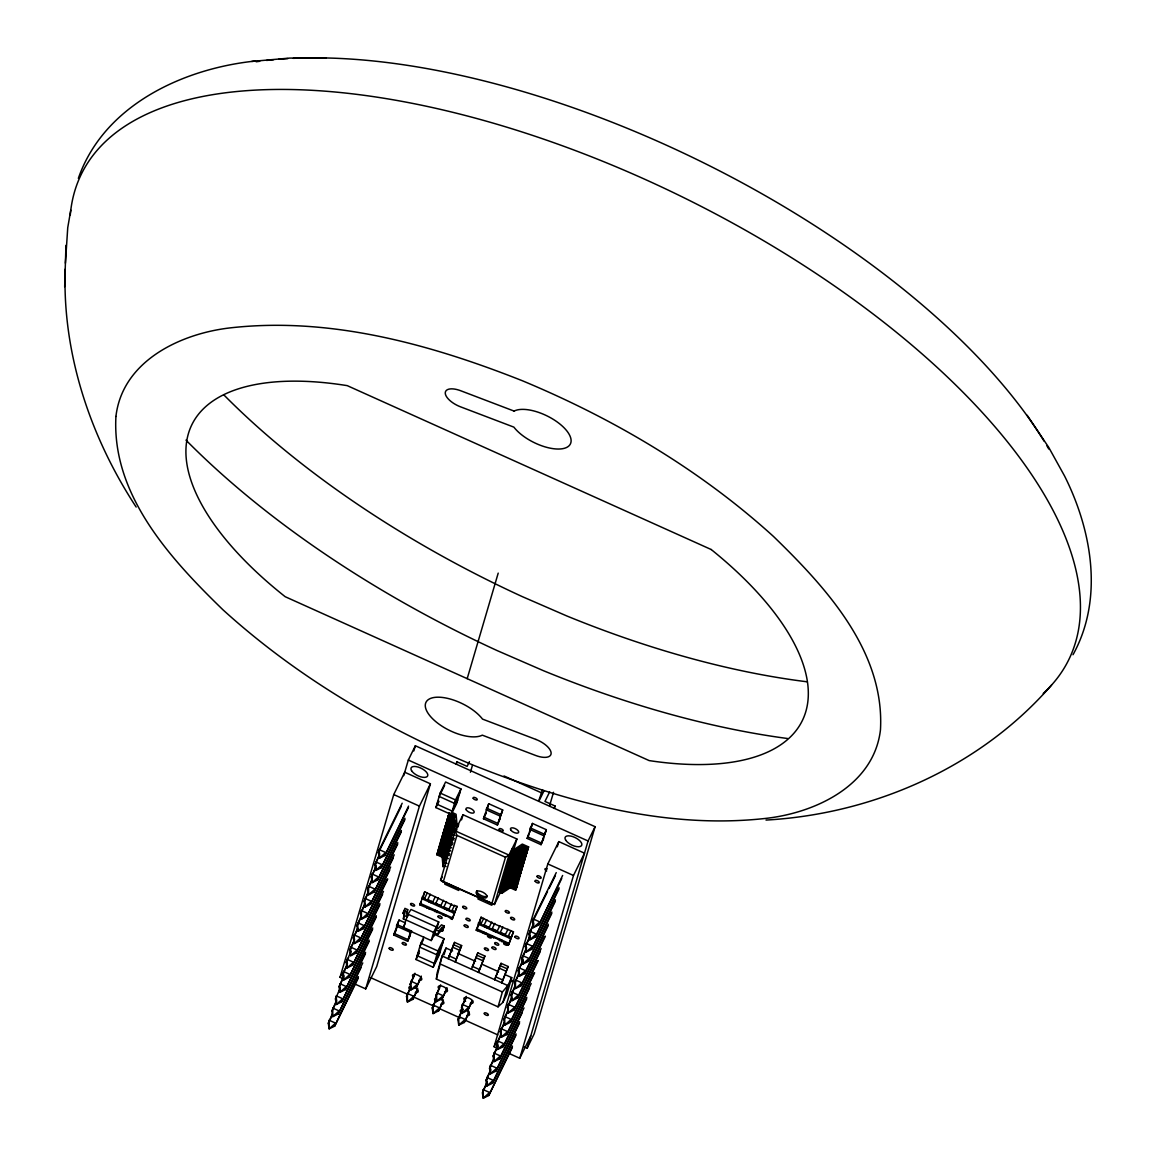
<?xml version="1.0" encoding="UTF-8"?>
<svg xmlns="http://www.w3.org/2000/svg" width="1156" height="1156" viewBox="0 0 1156 1156"><rect width="100%" height="100%" fill="white"/><g stroke="black" fill="none" stroke-linecap="round" stroke-linejoin="round"><path stroke-width="1.5" d="M136.162 507.05C90.269 437.011 62.222 353.433 65.198 269.175M65.415 263.178L67.742 227.66L70.776 210.117M64.678 286.659L65.95 245.375M505.172 974.667L511.732 977.629L506.805 994.42L502.889 1002.368L498.034 1006.847L436.361 979.074L437.185 972.788L442.112 955.998L446.028 948.05L452.603 950.998M436.361 979.074L442.112 955.998L507.831 985.577L502.889 1002.368M406.19 920.205L403.372 918.933L404.875 908.341L407.692 909.613L406.811 914.497L408.256 915.147L407.172 916.838L404.369 915.581L405.25 910.639M343.231 978.785L340.023 977.34L393.748 794.562L404.73 772.237L430.408 783.797L376.683 966.575L365.701 988.9L354.459 983.843M358.302 978.106L334.662 1026.152L329.157 1028.826L328.304 1023.277L332.336 1013.855M361.106 967.529L338.246 1013.957L332.74 1016.644L331.888 1011.095L336.714 1000.07M365.469 953.743L341.829 1001.775L336.324 1004.463L335.457 998.914L340.298 987.874M369.053 941.548L345.413 989.594L339.907 992.267L339.04 986.718L343.881 975.693M372.637 929.366L348.996 977.412L343.491 980.086L342.624 974.537L347.45 963.512M376.22 917.185L352.58 965.217L347.075 967.904L346.208 962.356L351.034 951.33M379.804 905.003L356.164 953.035L350.658 955.723L349.791 950.174L354.617 939.149M382.593 894.412L359.747 940.854L354.227 943.542L353.375 937.993L357.421 928.557M387.751 879.022L363.331 928.673L357.811 931.346L356.958 925.797L360.99 916.376M389.76 870.049L366.9 916.491L361.394 919.165L360.542 913.616L364.574 904.194M393.343 857.868L370.484 904.295L364.978 906.983L364.126 901.434L368.157 891.998M397.707 844.082L374.067 892.114L368.562 894.802L367.695 889.253L371.741 879.817M401.291 831.887L377.651 879.933L372.145 882.62L371.278 877.057L376.105 866.032M404.875 819.705L381.234 867.751L375.729 870.425L374.862 864.876L379.688 853.851M408.458 807.524L384.818 855.556L379.312 858.243L378.445 852.695L379.341 849.674L402.187 803.232M403.719 775.69L408.314 760.056L415.351 745.765L595.094 826.699L534.202 1033.84L527.179 1048.131L523.899 1046.657M413.834 750.938L415.351 745.765M334.662 1026.152L358.403 976.69M338.246 1013.957L362.782 962.905M341.829 1001.775L365.571 952.313M345.413 989.594L369.154 940.131M348.996 977.412L372.738 927.95M352.58 965.217L376.321 915.769M356.164 953.035L379.905 903.573M359.747 940.854L383.489 891.392M363.331 928.673L387.058 879.21M366.9 916.491L390.641 867.029M370.484 904.295L394.225 854.833M374.067 892.114L397.809 842.652M377.651 879.933L401.392 830.47M381.234 867.751L404.976 818.289M384.818 855.556L408.559 806.108M365.701 988.9L419.426 806.137L430.408 783.797M467.183 678.659L498.207 573.116M411.637 930.855L407.692 941.287L393.791 935.031L399.066 920.06L405.236 922.835M396.421 929.034L398.17 923.124M399.066 920.06L396.421 926.057L410.322 932.328M404.268 913.991L403.025 913.442L404.022 910.09M435.884 807.596L440.176 793.03L445.595 782.005L460.955 788.927L456.663 803.492L451.245 814.518L435.884 807.596L438.991 801.31M403.372 918.933L404.369 915.581M406.695 912.965L407.692 909.613M435.277 932.964L431.217 940.565L403.271 927.965L407.952 914.208L411.016 909.483L438.731 921.968L436.824 928.485M407.172 916.838L407.952 914.208L436.766 927.184L434.223 935.811M456.302 764.246L457.01 761.847L467.111 766.399L469.466 761.631M407.692 941.287L410.785 930.739L396.884 924.482M419.801 904.83L424.7 891.796L452.863 905.293L457.054 906.362L452.155 919.396L448.384 916.881L419.801 904.83L421.116 902.157M423.342 896.406L424.7 891.796M420.885 905.321L421.304 903.876M422.72 899.079L423.139 897.634M437.185 853.287L442.604 855.729L443.051 866.841L442.17 857.174L436.766 854.732L437.849 851.958L442.589 854.082M438.11 850.18L443.514 852.608L443.962 863.72L443.095 854.053L437.676 851.611L438.76 848.836L445.089 851.683M439.02 847.059L444.439 849.487L444.887 860.599L444.005 850.932L438.601 848.49L439.685 845.715L445.999 848.562M448.412 858.662L445.797 857.477L444.93 847.81L439.511 845.383L440.595 842.594L446.91 845.441M449.337 855.541L446.722 854.356L445.84 844.689L440.436 842.262L441.52 839.473L447.834 842.319M441.765 837.695L447.184 840.137L447.632 851.25L446.765 841.582L441.346 839.14L442.43 836.366L447.17 838.49M442.69 834.589L448.095 837.016L448.557 848.128L447.675 838.461L442.271 836.019L443.355 833.245L449.67 836.091M443.601 831.467L449.019 833.895L449.467 845.007L448.6 835.34L443.182 832.898L444.265 830.124L450.58 832.97M450.537 845.759L449.511 832.219L444.106 829.791L445.176 827.002L451.505 829.849M453.918 839.95L451.302 838.765L450.421 829.098L445.017 826.67L446.1 823.896L452.415 826.728M446.361 822.104L451.765 824.546L452.213 835.658L451.346 825.991L445.927 823.549L447.011 820.774L453.34 823.621M447.271 818.997L452.69 821.425L453.138 832.537L452.256 822.87L446.852 820.428L447.936 817.653L454.25 820.5M456.663 830.6L454.048 829.416L453.181 819.748L447.762 817.306L448.846 814.532L455.161 817.379M451.346 812.133L456.085 814.258L456.952 823.925L458.672 824.705L457.588 827.479L454.973 826.294L454.091 816.627L448.687 814.2L449.106 812.755M437.849 851.958L436.766 854.732M438.76 848.836L437.676 851.611M439.685 845.715L438.601 848.49M440.595 842.594L439.511 845.383M441.52 839.473L440.436 842.262M442.43 836.366L441.346 839.14M443.355 833.245L442.271 836.019M444.265 830.124L443.182 832.898M445.176 827.002L444.106 829.791M446.1 823.896L445.017 826.67M447.936 817.653L446.852 820.428M448.846 814.532L447.762 817.306M451.245 814.518L455.522 799.952L460.955 788.927M426.94 908.052L427.373 906.607M428.775 901.81L429.208 900.365M442.17 857.174L442.604 855.729M443.095 854.053L443.514 852.608M444.005 850.932L444.439 849.487M444.93 847.81L445.349 846.38L439.945 843.938M445.84 844.689L446.274 843.259L440.855 840.817M446.765 841.582L447.184 840.137M447.675 838.461L448.095 837.016M448.6 835.34L449.019 833.895M449.511 832.219L449.93 830.788L444.525 828.346M450.421 829.098L450.854 827.667L445.436 825.225M451.346 825.991L451.765 824.546M452.256 822.87L452.69 821.425M453.181 819.748L453.6 818.318L448.196 815.876M454.091 816.627L454.51 815.197L450.464 813.362M428.963 908.963L429.396 907.518M430.798 902.72L431.231 901.275M470.42 772.251L472.385 765.532M445.797 857.477L445.349 846.38M446.722 854.356L446.274 843.259M451.302 838.765L450.854 827.667M454.048 829.416L453.6 818.318M454.973 826.294L454.51 815.197M434.67 934.467L444.02 938.672L439.237 954.943L433.182 967.254L416.03 959.538L420.813 943.267L423.847 937.111M456.952 823.925L456.533 825.37L456.1 820.529M417.634 989.724L412.909 999.333L407.403 1002.021L406.536 996.472L410.582 987.036M421.218 977.543L416.492 987.152L410.987 989.839L410.12 984.291L414.946 973.251M502.354 888.4L494.436 904.483L443.21 882.057L456.938 835.383L455.117 830.832L463.036 814.749L516.876 838.996L512.368 854.327M461.533 819.864L463.036 814.749M435.032 911.694L435.451 910.249M436.867 905.451L437.286 904.006M437.055 912.604L437.474 911.159M438.89 906.362L439.309 904.917M412.909 999.333L417.735 988.308M416.492 987.152L421.319 976.126M431.217 940.565L433.616 932.401L438.731 921.968M443.124 915.335L443.543 913.89M444.959 909.093L445.378 907.648M437.821 934.438L438.803 931.086L442.213 927.285L443.442 927.835L442.459 931.201L441.231 930.638L437.821 934.438L435.003 933.181M445.147 916.246L445.566 914.801M446.982 910.003L447.401 908.558M441.231 930.638L442.213 927.285M438.803 931.086L435.985 929.814L436.693 927.95L438.11 928.586L441.491 924.829L444.309 926.101L442.459 931.201M433.182 967.254L437.965 950.983L444.02 938.672M451.216 918.977L451.635 917.532M453.036 912.734L453.47 911.289M452.155 919.396L457.054 906.362M483.454 818.751L488.742 803.723L502.687 810.009L497.398 825.023L483.454 818.751L484.913 815.789M444.049 954.755L446.028 948.05M485.636 814.315L486.098 812.726L483.916 817.162L497.86 823.433L500.042 819.012M486.979 809.764L488.742 803.723M443.312 1001.284L438.586 1010.893L433.081 1013.581L432.228 1008.032L436.26 998.611M446.895 989.103L442.17 998.712L436.665 1001.399L435.798 995.851L440.638 984.811M461.634 945.565L455.262 961.908L461.634 945.565L454.554 942.386L448.181 958.729L450.016 953.989M454.554 942.386L450.623 952.573M438.586 1010.893L443.413 999.868M442.17 998.712L446.996 987.686M497.398 825.023L502.687 810.009M478.396 897.388L477.934 898.978L491.835 905.235L492.297 903.645M476.214 930.233L481.113 917.199L493.092 923.413L513.466 931.765L508.568 944.799L496.704 938.643L476.214 930.233L478.194 926.216M478.859 924.872L481.113 917.199M477.298 930.71L477.717 929.28M479.119 924.482L479.552 923.037M471.431 969.19L477.818 952.847L484.884 956.041L478.512 972.384L484.884 956.041M472.529 966.965L477.818 952.847M491.791 903.92L505.504 857.261L508.958 855.079L516.876 838.996M468.989 1012.858L464.264 1022.468L458.759 1025.141L457.906 1019.592L462.732 1008.567M483.353 933.441L483.786 932.011M485.188 927.213L485.607 925.768M485.375 934.351L485.809 932.921M487.211 928.123L487.63 926.678M510.215 887.794L515.619 890.236L516.038 888.791L510.634 886.363L510.215 887.794L501.863 893.313L499.248 892.143L501.993 882.779L504.608 883.964L512.961 878.444L518.365 880.886L518.798 879.441L513.38 876.999L505.042 882.519L502.427 881.349L504.247 875.106L506.863 876.291L515.215 870.771L520.634 873.213L520.2 874.644L514.796 872.216L506.444 877.722L503.828 876.551M515.706 869.095L521.125 871.523L521.544 870.092L516.125 867.65L515.706 869.095L507.368 874.601L504.753 873.43L506.574 867.188L509.204 868.373L517.541 862.853L522.96 865.295L523.379 863.85L517.96 861.422L509.623 866.928L507.007 865.757L512.253 848.822L513.958 849.588L522.295 844.082L528.624 846.929L527.541 849.703L522.122 847.261L513.784 852.781L511.169 851.596M502.427 881.349L503.568 878.329M507.108 872.852L507.542 871.422L515.879 865.902L522.209 868.748L521.125 871.523M512.614 854.154L513.033 852.709L519.998 848.114M501.863 893.313L502.282 891.883L510.634 886.363M502.773 890.192L503.207 888.762L511.544 883.242L516.963 885.684L516.544 887.114L511.125 884.687L502.773 890.192L500.158 889.022M503.698 887.086L504.117 885.64L512.469 880.121L517.874 882.563L517.455 883.993L512.036 881.566L503.698 887.086L501.083 885.901M504.608 883.964L505.042 882.519M505.533 880.843L505.952 879.398L514.304 873.893L519.709 876.32L519.29 877.765L513.871 875.323L505.533 880.843L502.918 879.673M506.444 877.722L506.863 876.291M507.368 874.601L507.787 873.17L516.125 867.65M508.279 871.494L508.698 870.049L517.05 864.529L522.454 866.971L522.035 868.416L516.631 865.974L508.279 871.494L505.663 870.309M509.204 868.373L509.623 866.928M510.114 865.252L510.533 863.821L518.885 858.301L524.289 860.729L523.87 862.174L518.466 859.732L510.114 865.252L507.498 864.081M511.024 862.13L511.458 860.7L519.795 855.18L525.214 857.622L524.781 859.053L519.376 856.625L511.024 862.13L508.409 860.96M511.949 859.024L512.368 857.579L520.72 852.059L526.125 854.501L525.705 855.931L520.287 853.504L511.949 859.024L509.334 857.839M512.859 855.902L513.293 854.457L521.631 848.938L527.049 851.38L526.616 852.825L521.212 850.383L512.859 855.902L510.244 854.718M513.784 852.781L514.203 851.336L522.555 845.831L527.96 848.258L527.541 849.703M464.264 1022.468L469.09 1011.428M466.316 996.385L461.475 1007.411L462.342 1012.959L467.848 1010.272L471.894 1000.85M491.445 937.083L491.864 935.652M493.28 930.855L493.699 929.41M493.468 937.993L493.887 936.562M495.303 931.765L495.722 930.32M511.125 884.687L511.544 883.242M512.036 881.566L512.469 880.121M512.961 878.444L513.38 876.999M513.871 875.323L514.304 873.893M514.796 872.216L515.215 870.771M516.631 865.974L517.05 864.529M517.541 862.853L517.96 861.422M518.466 859.732L518.885 858.301M519.376 856.625L519.795 855.18M520.287 853.504L520.72 852.059M521.212 850.383L521.631 848.938M522.122 847.261L522.555 845.831M527.15 838.403L532.439 823.433L546.34 829.69L541.051 844.675L527.15 838.403L528.61 835.456M538.638 801.065L542.569 789.692M529.795 832.407L532.439 823.433M499.536 940.724L499.956 939.293M501.372 934.496L501.791 933.051M502.282 891.883L499.667 890.698L500.331 889.354L502.036 890.134L510.388 884.615L516.703 887.461L515.619 890.236M503.207 888.762L500.591 887.577L501.242 886.247L502.961 887.013L511.299 881.493L517.613 884.34L516.544 887.114M512.224 878.372L518.538 881.219L517.455 883.993M503.077 880.005L504.782 880.771L513.134 875.251L519.449 878.098L518.365 880.886M505.952 879.398L503.337 878.228L504.002 876.884L505.707 877.65L514.044 872.144L520.373 874.991L519.29 877.765M504.912 873.763L506.617 874.543L514.969 869.023L521.284 871.87L520.2 874.644M508.698 870.049L506.082 868.878L506.747 867.535L508.452 868.301L516.804 862.781L523.119 865.627L522.035 868.416M507.007 865.757L507.657 864.413L509.377 865.179L517.715 859.674L524.029 862.506L522.96 865.295M518.639 856.553L524.954 859.399L523.87 862.174M511.458 860.7L508.842 859.515L509.493 858.186L511.212 858.951L519.55 853.431L525.864 856.278L524.781 859.053M512.368 857.579L509.753 856.394L510.417 855.064L512.122 855.83L520.46 850.31L526.789 853.157L525.705 855.931M521.385 847.189L527.7 850.036L526.616 852.825M501.56 941.634L501.979 940.204M503.395 935.406L503.814 933.961M501.068 963.324L494.681 979.667L501.068 963.324L508.134 966.503L501.762 982.846L508.134 966.503M507.614 944.365L508.048 942.935M509.449 938.137L509.883 936.692M508.568 944.799L513.466 931.765M549.534 805.848L553.536 792.279M541.051 844.675L546.34 829.69M554.36 808.391L555.068 806.007L544.953 801.44L549.649 791.918M498.034 1006.847L502.398 991.978L507.831 985.577L511.732 977.629M497.297 1048.16L494.089 1046.715L547.814 863.937L558.81 841.611L584.488 853.171L573.492 875.497L519.766 1058.275L508.539 1053.217M515.952 1035.299L492.326 1083.331L486.806 1086.019L485.954 1080.47L490.78 1069.43M519.535 1023.103L495.895 1071.15L490.39 1073.837L489.537 1068.274L494.363 1057.249M522.339 1012.526L499.479 1058.968L493.973 1061.642L493.121 1056.093L497.947 1045.067M526.702 998.741L503.062 1046.787L497.557 1049.46L496.69 1043.911L500.736 1034.49M529.491 988.163L506.646 1034.591L501.14 1037.279L500.273 1031.73L504.319 1022.294M534.65 972.774L510.23 1022.41L504.724 1025.097L503.857 1019.549L507.903 1010.113M538.234 960.593L513.813 1010.228L508.308 1012.902L507.441 1007.353L511.487 997.931M540.242 951.605L517.397 998.047L511.891 1000.72L511.024 995.172L515.07 985.75M548.19 925.638L524.564 973.67L519.044 976.358L518.191 970.809L523.018 959.783M551.773 913.442L528.133 961.489L522.628 964.176L521.775 958.627L526.601 947.588M555.357 901.261L531.717 949.307L526.211 951.98L525.359 946.432L530.185 935.406M558.94 889.08L535.3 937.126L529.795 939.799L528.928 934.25L533.769 923.225M561.729 878.502L538.884 924.93L533.378 927.618L532.511 922.069L533.407 919.049L556.253 872.607M557.279 846.784L558.81 841.611M487.196 1081.626L482.37 1092.651L483.222 1098.2L488.742 1095.512L512.484 1046.064M492.326 1083.331L516.053 1033.869M495.895 1071.15L519.636 1021.687M499.479 1058.968L524.015 1007.902M503.062 1046.787L526.804 997.325M506.646 1034.591L531.168 983.539M510.23 1022.41L533.971 972.947M513.813 1010.228L537.554 960.766M517.397 998.047L541.138 948.585M519.434 971.965L514.608 982.99L515.46 988.539L520.98 985.851L544.707 936.403M524.564 973.67L548.291 924.208M528.133 961.489L551.874 912.026M531.717 949.307L555.458 899.845M535.3 937.126L559.042 887.663M538.884 924.93L562.625 875.468M527.179 1048.131L588.072 840.99L595.094 826.699M403.271 927.965L405.409 922.835M78.348 178.342C103.39 106.395 180.495 69.765 251.748 61.427L255.722 61.066M1072.999 654.73C1103.879 598.938 1091.914 530.445 1064.517 475.896L1048.767 447.444L1027.193 415.307M378.445 852.695L401.291 806.252M374.862 864.876L379.587 855.267M371.278 877.057L376.018 867.462M367.695 889.253L371.64 881.248M364.126 901.434L368.056 893.429M360.542 913.616L364.472 905.61M356.958 925.797L360.108 919.396M353.375 937.993L358.1 928.384M349.791 950.174L354.516 940.565M346.208 962.356L348.577 957.558M340.023 977.34L341.584 974.147M342.624 974.537L347.349 964.928M339.04 986.718L343.78 977.123M335.457 998.914L337.046 995.706M338.621 992.498L340.196 989.305M331.888 1011.095L336.613 1001.486M444.598 785.43L439.164 796.441L454.525 803.362L459.944 792.337M328.304 1023.277L332.234 1015.271M455.84 764.232L457.01 761.847M438.442 801.036L436.896 804.186L452.242 811.107L457.675 800.082M448.687 814.2L449.337 812.856M445.927 823.549L446.592 822.205M403.025 913.442L403.892 911.708M395.699 930.508L394.254 933.456L408.155 939.712L410.322 935.291M393.791 935.031L395.959 930.609M430.321 894.325L427.691 899.686L425.957 899.729L424.657 898.328L427.286 892.967M442.184 877.014L440.595 880.236L443.21 882.057M438.413 897.966L435.769 903.327L434.049 903.371L432.734 901.969L435.379 896.608M488.28 805.313L486.098 809.749L500.042 816.035L502.224 811.599M423.486 939.38L419.7 947.082L436.838 954.798L442.907 942.487M446.505 901.608L443.861 906.969L442.127 907.012L440.826 905.61L443.47 900.249M419.426 951.113L417.157 955.723L434.309 963.439L440.364 951.142M416.03 959.538L419.064 953.382M410.12 984.291L414.065 976.271M454.583 905.249L451.953 910.61L450.219 910.653L448.918 909.252L451.548 903.891M406.536 996.472L411.276 986.863M443.442 927.835L444.309 926.101M435.798 995.851L439.742 987.845M432.228 1008.032L436.159 1000.027M538.884 801.253L544.014 790.834M486.734 919.728L484.104 925.089L482.37 925.132L481.069 923.716L483.699 918.37M531.962 825.023L529.795 829.444L543.696 835.701L545.863 831.28M529.072 833.881L527.627 836.828L541.528 843.085L543.696 838.664M527.96 848.258L528.624 846.929M494.826 923.369L492.181 928.73L490.462 928.774L489.147 927.358L491.791 922.011M527.049 851.38L527.7 850.036M526.125 854.501L526.789 853.157M525.214 857.622L525.864 856.278M524.289 860.729L524.954 859.399M523.379 863.85L524.029 862.506M522.454 866.971L523.119 865.627M521.544 870.092L522.209 868.748M520.634 873.213L521.284 871.87M519.709 876.32L520.373 874.991M518.798 879.441L519.449 878.098M553.897 808.376L555.068 806.007M517.874 882.563L518.538 881.219M516.963 885.684L517.613 884.34M516.038 888.791L516.703 887.461M502.903 927.011L500.273 932.372L498.539 932.415L497.239 930.999L499.883 925.653M462.27 1005.807L466.215 997.801M457.906 1019.592L462.631 1009.983M467.848 1010.272L472.573 1000.663A5.072 2.254 26.2 0 0 465.362 997.455A5.072 2.254 26.2 0 0 465.622 1001.313M510.995 930.652L508.365 936.013L506.631 936.057L505.331 934.64L507.961 929.294M532.511 922.069L547.482 891.637M549.057 888.444L555.371 875.627M528.928 934.25L533.667 924.641M525.359 946.432L530.084 936.822M521.775 958.627L526.5 949.018M518.191 970.809L522.917 961.2M515.388 981.386L518.553 974.985M511.024 995.172L514.969 987.166M507.441 1007.353L511.385 999.348M503.857 1019.549L507.802 1011.543M520.98 985.851L545.401 936.216M500.273 1031.73L504.218 1023.725M494.089 1046.715L496.444 1041.917M496.69 1043.911L501.429 1034.302M493.121 1056.093L497.846 1046.483M489.537 1068.274L494.262 1058.679M485.954 1080.47L490.679 1070.861M483.15 1091.047L487.095 1083.042M488.742 1095.512L512.383 1047.481M519.766 1058.275L530.749 1035.935M1051.527 685.103C980.172 767.136 873.763 813.983 766.009 820.066M516.313 849.198L519.102 847.348M511.675 861.148L517.238 857.463M510.822 879.297L503.872 883.892L502.166 883.126L501.502 884.456L504.117 885.64M251.748 61.427L289.621 58.089L326.122 57.8M504.016 775.965L541.109 792.669M408.314 760.056L588.072 840.99M486.56 808.16L500.505 814.445M530.257 827.855L544.158 834.112M440.176 793.03L455.522 799.952M393.748 794.562L419.426 806.137M547.814 863.937L573.492 875.497M455.392 824.864L458.007 826.034M511.588 850.166L514.203 851.336M513.033 852.709L511.328 851.943L510.677 853.287L513.293 854.457M454.481 827.985L457.097 829.155M456.938 835.383L505.504 857.261M452.646 834.213L455.262 835.398M510.287 862.073L508.582 861.292L507.918 862.636L510.533 863.821M451.721 837.334L454.337 838.505M453.007 843.071L450.378 841.886L449.93 830.788M449.886 843.562L452.502 844.747M507.542 871.422L505.837 870.656L505.172 871.985L507.787 873.17M448.976 846.683L451.591 847.868M448.051 849.805L450.667 850.989M447.141 852.926L449.756 854.096M444.395 862.275L447.011 863.46M443.47 865.396L446.086 866.567M422.056 897.157L424.657 898.328M427.691 899.686L432.734 901.969M435.769 903.327L440.826 905.61M443.861 906.969L448.918 909.252M451.953 910.61L454.409 911.723M478.468 922.56L481.069 923.716M484.104 925.089L489.147 927.358M492.181 928.73L497.239 930.999M500.273 932.372L505.331 934.64M508.365 936.013L510.822 937.126M421.637 898.588L453.99 913.168M478.049 923.991L510.403 938.556M420.235 903.385L452.574 917.965M476.633 928.788L508.987 943.354M405.669 919.8L433.616 932.401M453.455 944.611L460.536 947.804M476.72 955.087L483.786 958.266M499.97 965.549L507.036 968.742M452.704 947.197L459.785 950.391M475.954 957.674L483.035 960.853M499.204 968.136L506.285 971.329M457.53 953.223L475.593 961.358M482.168 964.321L498.597 971.719M420.813 943.267L437.965 950.983M449.034 955.853L456.1 959.032M472.284 966.315L479.35 969.508M495.534 976.791L502.614 979.97M440.739 964.205L502.398 991.978M370.296 977.485L407.88 994.42M412.793 996.617L434.035 1006.182M438.933 1008.393L460.175 1017.959M465.073 1020.17L497.759 1034.88M453.484 825.225L453.773 828.447M451.172 839.415L451.461 842.637M446.577 855.007L446.881 858.229M807.018 681.78A528.22 234.856 26.2 0 1 566.671 615.902L522.136 596.554A528.22 234.856 26.2 0 1 223.7 394.745M256.184 61.774A528.22 234.856 26.2 0 1 259.739 61.282M266.588 60.444A528.22 234.856 26.2 0 1 273.553 59.722M278.871 59.245A528.22 234.856 26.2 0 1 287.873 58.624M293.349 58.335A528.22 234.856 26.2 0 1 1044.085 441.144M1046.931 445.855A528.22 234.856 26.2 0 1 1048.767 448.99M70.256 215.175A550.169 244.624 26.2 0 1 682.69 197.112A550.169 244.624 26.2 0 1 1043.232 693.484M787.568 738.511A550.169 244.624 26.2 0 1 543.436 670.697L497.037 650.539A550.169 244.624 26.2 0 1 185.986 440.133M549.707 804.07A3.107 2.774 16.4 0 1 549.765 805.168M412.808 976.618A5.072 2.254 26.2 0 1 415.38 974.392A5.072 2.254 26.2 0 1 421.463 978.034A5.072 2.254 26.2 0 1 418.891 980.274M467.775 1011.775A5.072 2.254 26.2 0 1 466.663 1015.575M462.039 1013.494A5.072 2.254 26.2 0 1 463.166 1009.694M439.872 998.885A5.072 2.254 26.2 0 1 443.861 1002.512A5.072 2.254 26.2 0 1 440.985 1004.015M436.361 1001.934A5.072 2.254 26.2 0 1 435.552 998.177M414.195 987.325A5.072 2.254 26.2 0 1 418.183 990.952A5.072 2.254 26.2 0 1 415.307 992.455M409.238 988.813A5.072 2.254 26.2 0 1 409.874 986.617M546.701 870.93A2.254 0.997 26.2 0 1 544.924 869.037A2.254 0.997 26.2 0 1 547.265 868.98M510.504 979.219A2.254 0.997 26.2 0 1 512.267 981.112A2.254 0.997 26.2 0 1 509.926 981.169M417.822 954.321A2.254 0.997 26.2 0 1 418.963 953.324M472.443 1000.634A5.072 2.254 26.2 0 1 470.246 1003.394M438.5 988.192A5.072 2.254 26.2 0 1 441.057 985.952A5.072 2.254 26.2 0 1 447.141 989.594A5.072 2.254 26.2 0 1 444.569 991.834M487.312 896.131A5.997 2.659 26.2 0 1 480.78 895.336A5.997 2.659 26.2 0 1 476.807 890.64M329.185 1020.257L329.157 1028.826L335.558 1023.118L329.185 1020.257M332.769 1008.075L332.74 1016.644L339.142 1010.936L332.769 1008.075M336.353 995.88L336.324 1004.463L342.725 998.755L336.353 995.88M339.936 983.698L339.907 992.267L346.309 986.574L339.936 983.698M343.52 971.517L343.491 980.086L349.892 974.392L343.52 971.517M347.103 959.336L347.075 967.904L353.461 962.197L347.103 959.336M350.687 947.154L350.658 955.723L357.045 950.015L350.687 947.154M354.256 934.958L354.227 943.542L360.629 937.834L354.256 934.958M357.84 922.777L357.811 931.346L364.212 925.653L357.84 922.777M361.423 910.596L361.394 919.165L367.796 913.457L361.423 910.596M365.007 898.414L364.978 906.983L371.379 901.275L365.007 898.414M368.591 886.233L368.562 894.802L374.963 889.094L368.591 886.233M372.174 874.037L372.145 882.62L378.547 876.913L372.174 874.037M375.758 861.856L375.729 870.425L382.116 864.731L375.758 861.856M379.341 849.674L379.312 858.243L385.699 852.536L379.341 849.674M407.432 993.452L407.403 1002.021L413.805 996.313L407.432 993.452M411.016 981.256L410.987 989.839L417.388 984.132L411.016 981.256M433.11 1005.012L433.081 1013.581L439.482 1007.873L433.11 1005.012M436.693 992.831L436.665 1001.399L443.066 995.692L436.693 992.831M458.788 1016.572L458.759 1025.141L465.16 1019.433L458.788 1016.572M462.371 1004.391L462.342 1012.959L468.744 1007.252L462.371 1004.391M483.251 1089.631L483.222 1098.2L489.624 1092.492L483.251 1089.631M486.835 1077.45L486.806 1086.019L493.207 1080.311L486.835 1077.45M490.419 1065.254L490.39 1073.837L496.791 1068.13L490.419 1065.254M494.002 1053.073L493.973 1061.642L500.375 1055.948L494.002 1053.073M497.586 1040.891L497.557 1049.46L503.958 1043.752L497.586 1040.891M501.169 1028.71L501.14 1037.279L507.542 1031.571L501.169 1028.71M504.753 1016.514L504.724 1025.097L511.111 1019.39L504.753 1016.514M508.337 1004.333L508.308 1012.902L514.695 1007.208L508.337 1004.333M511.92 992.151L511.891 1000.72L518.278 995.013L511.92 992.151M515.489 979.97L515.46 988.539L521.862 982.831L515.489 979.97M519.073 967.789L519.044 976.358L525.445 970.65L519.073 967.789M522.657 955.593L522.628 964.176L529.029 958.468L522.657 955.593M526.24 943.412L526.211 951.98L532.613 946.287L526.24 943.412M529.824 931.23L529.795 939.799L536.196 934.091L529.824 931.23M533.407 919.049L533.378 927.618L539.78 921.91L533.407 919.049M115.932 416.449C111.583 494.927 170.409 558.767 222.935 609.776C296.326 676.433 382.882 727.543 474.191 765.547C565.891 801.845 665.09 829.372 764.521 818.535C814.705 813.26 873.936 785.878 880.467 729.783C884.817 651.305 825.991 587.465 773.48 536.456C700.074 469.798 613.533 418.689 522.209 380.685C430.523 344.387 331.31 316.86 231.879 327.697C181.694 332.971 122.464 360.354 115.932 416.449M455.117 830.832L440.595 880.236L494.436 904.483L508.958 855.079L455.117 830.832M445.262 882.606L444.8 884.181L458.701 890.438L459.163 888.863L445.262 882.606M514.102 411.088L460.695 390.742A16.675 7.413 26.2 0 0 445.262 392.939A16.675 7.413 26.2 0 0 460.449 406.796L513.871 427.128A33.336 14.826 26.2 0 0 560.01 448.99A33.336 14.826 26.2 0 0 560.371 424.411A33.336 14.826 26.2 0 0 514.102 411.088M535.951 739.45L482.529 719.104A33.336 14.826 26.2 0 0 436.39 697.241A33.336 14.826 26.2 0 0 436.029 721.835A33.336 14.826 26.2 0 0 482.298 735.158L535.719 755.489A16.675 7.413 26.2 0 0 551.137 753.293A16.675 7.413 26.2 0 0 535.951 739.45M711.2 549.519L347.248 385.642A282.96 125.816 26.2 0 0 285.2 596.713L649.152 760.59A285.46 126.929 26.2 0 0 711.2 549.519M499.276 829.56A2.254 0.997 26.2 0 0 502.831 831.164A2.254 0.997 26.2 0 0 501.473 828.91A2.254 0.997 26.2 0 0 499.276 829.56M411.55 770.647A9.176 4.075 26.2 0 0 426.015 777.164A9.176 4.075 26.2 0 0 420.538 767.96A9.176 4.075 26.2 0 0 411.55 770.647M473.252 798.406A2.254 0.997 26.2 0 0 476.807 799.995A2.254 0.997 26.2 0 0 475.463 797.741A2.254 0.997 26.2 0 0 473.252 798.406M484.364 1013.812A2.254 0.997 26.2 0 0 487.919 1015.416A2.254 0.997 26.2 0 0 486.575 1013.147A2.254 0.997 26.2 0 0 484.364 1013.812M389.254 948.628A2.254 0.997 26.2 0 0 392.809 950.232A2.254 0.997 26.2 0 0 391.465 947.978A2.254 0.997 26.2 0 0 389.254 948.628M535.214 881.349A2.254 0.997 26.2 0 0 538.768 882.953A2.254 0.997 26.2 0 0 537.424 880.684A2.254 0.997 26.2 0 0 535.214 881.349M492.109 947.906A2.254 0.997 26.2 0 0 495.664 949.495A2.254 0.997 26.2 0 0 494.32 947.241A2.254 0.997 26.2 0 0 492.109 947.906M537.164 876.71A2.254 0.997 26.2 0 0 540.719 878.314A2.254 0.997 26.2 0 0 539.375 876.046A2.254 0.997 26.2 0 0 537.164 876.71M565.616 840.022A9.176 4.075 26.2 0 0 580.081 846.539A9.176 4.075 26.2 0 0 574.604 837.334A9.176 4.075 26.2 0 0 565.616 840.022M484.537 948.903A2.254 0.997 26.2 0 0 488.092 950.507A2.254 0.997 26.2 0 0 486.748 948.238A2.254 0.997 26.2 0 0 484.537 948.903M466.215 919.266A2.254 0.997 26.2 0 0 469.77 920.87A2.254 0.997 26.2 0 0 468.426 918.601A2.254 0.997 26.2 0 0 466.215 919.266M466.244 809.836A4.508 2.009 26.2 0 0 473.353 813.044A4.508 2.009 26.2 0 0 470.651 808.521A4.508 2.009 26.2 0 0 466.244 809.836M438.138 916.838A2.254 0.997 26.2 0 0 441.693 918.442A2.254 0.997 26.2 0 0 440.349 916.173A2.254 0.997 26.2 0 0 438.138 916.838M462.776 907.229A2.254 0.997 26.2 0 0 466.33 908.833A2.254 0.997 26.2 0 0 464.972 906.564A2.254 0.997 26.2 0 0 462.776 907.229M510.721 829.863A4.508 2.009 26.2 0 0 517.83 833.071A4.508 2.009 26.2 0 0 515.143 828.549A4.508 2.009 26.2 0 0 510.721 829.863M515.056 937.111A2.254 0.997 26.2 0 0 518.611 938.715A2.254 0.997 26.2 0 0 517.252 936.447A2.254 0.997 26.2 0 0 515.056 937.111M510.692 918.326A2.254 0.997 26.2 0 0 514.247 919.93A2.254 0.997 26.2 0 0 512.903 917.662A2.254 0.997 26.2 0 0 510.692 918.326M402.389 943.513A2.254 0.997 26.2 0 0 405.944 945.117A2.254 0.997 26.2 0 0 404.6 942.848A2.254 0.997 26.2 0 0 402.389 943.513M487.644 936.36A2.254 0.997 26.2 0 0 491.199 937.964A2.254 0.997 26.2 0 0 489.855 935.71A2.254 0.997 26.2 0 0 487.644 936.36M464.279 925.84A2.254 0.997 26.2 0 0 467.833 927.444A2.254 0.997 26.2 0 0 466.489 925.19A2.254 0.997 26.2 0 0 464.279 925.84M494.826 943.599A2.254 0.997 26.2 0 0 498.38 945.203A2.254 0.997 26.2 0 0 497.037 942.949A2.254 0.997 26.2 0 0 494.826 943.599M410.669 904.469A2.254 0.997 26.2 0 0 414.224 906.058A2.254 0.997 26.2 0 0 412.865 903.804A2.254 0.997 26.2 0 0 410.669 904.469M505.418 911.535A2.254 0.997 26.2 0 0 508.972 913.139A2.254 0.997 26.2 0 0 507.629 910.87A2.254 0.997 26.2 0 0 505.418 911.535M503.814 943.657A2.254 0.997 26.2 0 0 507.368 945.247A2.254 0.997 26.2 0 0 506.025 942.993A2.254 0.997 26.2 0 0 503.814 943.657M477.168 894.614A5.997 2.659 26.2 0 0 486.618 897.562A5.997 2.659 26.2 0 0 480.882 891.392A5.997 2.659 26.2 0 0 477.168 894.614"/></g></svg>
